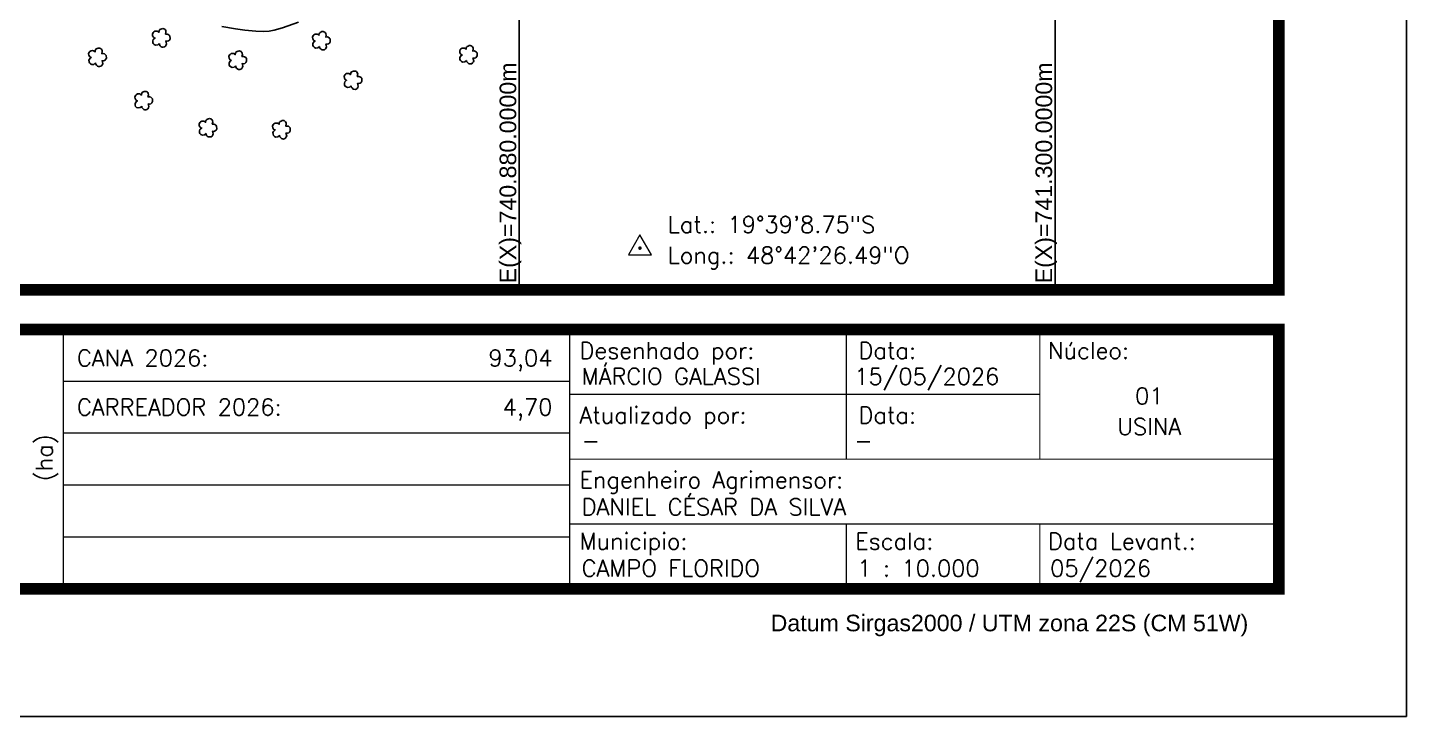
# Model space of a CAD drawing. Extents: x 739475 to 741575, y 7823618 to 7826588.
# Drawn here: x 740495 to 741575, y 7823618 to 7824158 of the extents above; entities that cross this region are included whole.
import ezdxf
from ezdxf.enums import TextEntityAlignment as Align

# ---------------------------------------------------------------- set-up
doc = ezdxf.new("R2010")
doc.units = 0
doc.linetypes.add('CONTINUO', pattern=[0])
doc.linetypes.add('LIN0', pattern=[0])
for name, color, linetype in [('0114001342', 1, 'Continuous'), ('_SIMBOLO ARVORE', 118, 'Continuous'), ('MALHA', 8, 'Continuous'), ('MARGEM', 5, 'Continuous'), ('TEXTO', 7, 'Continuous')]:
    doc.layers.add(name, color=color, linetype=linetype)
doc.styles.add('marcelo', font='arial.ttf')
doc.styles.add('Simplex', font='simplex.shx')
doc.styles.get("Standard").update_dxf_attribs({"font": 'arial.ttf'})

msp = doc.modelspace()

# ---------------------------------------------------------------- linework, layer by layer
at = {"color": 8}
for p, q in [((741300, 7823952.1), (741300, 7826226.8)), ((740880, 7823952.1), (740880, 7824257.3))]:
    msp.add_line(p, q, dxfattribs=at)
at = {"layer": '0114001342', "linetype": 'CONTINUO'}
msp.add_lwpolyline([(740707, 7824161.8), (740694.5, 7824157.3), (740687.8, 7824155.4), (740684.1, 7824154.8), (740679.4, 7824154.4), (740673.4, 7824154.6), (740664.8, 7824155.6), (740657.6, 7824156.5), (740646.8, 7824158.5)], dxfattribs=at)
at = {"layer": '_SIMBOLO ARVORE', "linetype": 'CONTINUO'}
for points in [[(740597.8, 7824145, 0), (740596.6, 7824144, 0), (740595, 7824143.8, 0), (740593.9, 7824144.2, 0), (740593.1, 7824145, 0), (740592.7, 7824145.9, 0), (740592.7, 7824147.2, 0), (740593.1, 7824148.1, 0), (740593.5, 7824148.7, 0), (740594.5, 7824149.3, 0), (740593.9, 7824149.5, 0), (740593.3, 7824150, 0), (740592.6, 7824151, 0), (740592.5, 7824152.3, 0), (740593, 7824153.6, 0), (740593.5, 7824154.1, 0), (740594.4, 7824154.7, 0), (740595.4, 7824154.8, 0), (740596.2, 7824154.7, 0), (740596.8, 7824154.4, 0), (740597.5, 7824153.8, 0), (740597.7, 7824154.9, 0), (740597.9, 7824155.4, 0), (740598.4, 7824156, 0), (740599.1, 7824156.3, 0), (740599.9, 7824156.6, 0), (740600.7, 7824156.7, 0), (740601.5, 7824156.6, 0), (740602.1, 7824156.3, 0), (740602.6, 7824155.8, 0), (740603, 7824154.9, 0), (740603.1, 7824154, 0), (740602.8, 7824152.4, 0), (740603.9, 7824152.4, 0), (740604.8, 7824152.2, 0), (740605.7, 7824151.5, 0), (740606.2, 7824151, 0), (740606.3, 7824148.7, 0), (740605.8, 7824147.7, 0), (740605.1, 7824147.1, 0), (740603.9, 7824146.8, 0), (740602.9, 7824146.9, 0), (740603.5, 7824144.8, 0), (740603.2, 7824143.9, 0), (740602.6, 7824143, 0), (740602, 7824142.5, 0), (740601, 7824142.3, 0), (740600.1, 7824142.3, 0), (740599.4, 7824142.5, 0), (740598.6, 7824143.3, 0), (740598, 7824144, 0), (740597.9, 7824145.1, 0)], [(740723.3, 7824142.7, 0), (740722.1, 7824141.7, 0), (740720.5, 7824141.5, 0), (740719.4, 7824141.9, 0), (740718.6, 7824142.7, 0), (740718.2, 7824143.6, 0), (740718.1, 7824145, 0), (740718.6, 7824145.8, 0), (740719, 7824146.4, 0), (740719.9, 7824147, 0), (740719.4, 7824147.2, 0), (740718.8, 7824147.7, 0), (740718.1, 7824148.7, 0), (740718, 7824150, 0), (740718.5, 7824151.3, 0), (740719, 7824151.8, 0), (740719.9, 7824152.4, 0), (740720.9, 7824152.5, 0), (740721.7, 7824152.4, 0), (740722.3, 7824152.1, 0), (740723, 7824151.5, 0), (740723.2, 7824152.6, 0), (740723.3, 7824153.1, 0), (740723.9, 7824153.7, 0), (740724.6, 7824154, 0), (740725.3, 7824154.4, 0), (740726.2, 7824154.4, 0), (740726.9, 7824154.3, 0), (740727.6, 7824154, 0), (740728.1, 7824153.5, 0), (740728.5, 7824152.7, 0), (740728.6, 7824151.7, 0), (740728.3, 7824150.1, 0), (740729.4, 7824150.2, 0), (740730.3, 7824149.9, 0), (740731.2, 7824149.2, 0), (740731.7, 7824148.7, 0), (740731.8, 7824146.4, 0), (740731.3, 7824145.4, 0), (740730.6, 7824144.8, 0), (740729.4, 7824144.5, 0), (740728.4, 7824144.6, 0), (740728.9, 7824142.5, 0), (740728.7, 7824141.6, 0), (740728.1, 7824140.8, 0), (740727.4, 7824140.2, 0), (740726.5, 7824140, 0), (740725.6, 7824140.1, 0), (740724.9, 7824140.3, 0), (740724.1, 7824141, 0), (740723.5, 7824141.8, 0), (740723.4, 7824142.8, 0)], [(740547.9, 7824129.8, 0), (740546.6, 7824128.7, 0), (740545, 7824128.5, 0), (740543.9, 7824129, 0), (740543.1, 7824129.8, 0), (740542.8, 7824130.7, 0), (740542.7, 7824132, 0), (740543.1, 7824132.8, 0), (740543.6, 7824133.5, 0), (740544.5, 7824134.1, 0), (740543.9, 7824134.3, 0), (740543.3, 7824134.7, 0), (740542.7, 7824135.8, 0), (740542.5, 7824137, 0), (740543, 7824138.4, 0), (740543.5, 7824138.8, 0), (740544.5, 7824139.4, 0), (740545.4, 7824139.5, 0), (740546.2, 7824139.4, 0), (740546.8, 7824139.1, 0), (740547.5, 7824138.5, 0), (740547.7, 7824139.7, 0), (740547.9, 7824140.1, 0), (740548.4, 7824140.8, 0), (740549.2, 7824141.1, 0), (740549.9, 7824141.4, 0), (740550.7, 7824141.5, 0), (740551.5, 7824141.4, 0), (740552.1, 7824141, 0), (740552.6, 7824140.5, 0), (740553, 7824139.7, 0), (740553.2, 7824138.8, 0), (740552.8, 7824137.2, 0), (740553.9, 7824137.2, 0), (740554.9, 7824137, 0), (740555.8, 7824136.3, 0), (740556.2, 7824135.7, 0), (740556.4, 7824133.5, 0), (740555.8, 7824132.5, 0), (740555.1, 7824131.8, 0), (740554, 7824131.5, 0), (740553, 7824131.6, 0), (740553.5, 7824129.5, 0), (740553.3, 7824128.6, 0), (740552.7, 7824127.8, 0), (740552, 7824127.3, 0), (740551.1, 7824127, 0), (740550.1, 7824127.1, 0), (740549.4, 7824127.3, 0), (740548.6, 7824128.1, 0), (740548.1, 7824128.8, 0), (740547.9, 7824129.9, 0)], [(740657.7, 7824127.5, 0), (740656.5, 7824126.4, 0), (740654.9, 7824126.2, 0), (740653.8, 7824126.7, 0), (740653, 7824127.5, 0), (740652.6, 7824128.4, 0), (740652.5, 7824129.7, 0), (740653, 7824130.5, 0), (740653.4, 7824131.2, 0), (740654.3, 7824131.8, 0), (740653.8, 7824132, 0), (740653.2, 7824132.4, 0), (740652.5, 7824133.5, 0), (740652.4, 7824134.8, 0), (740652.9, 7824136.1, 0), (740653.4, 7824136.5, 0), (740654.3, 7824137.1, 0), (740655.3, 7824137.2, 0), (740656.1, 7824137.1, 0), (740656.7, 7824136.9, 0), (740657.4, 7824136.2, 0), (740657.6, 7824137.4, 0), (740657.7, 7824137.9, 0), (740658.3, 7824138.5, 0), (740659, 7824138.8, 0), (740659.7, 7824139.1, 0), (740660.6, 7824139.2, 0), (740661.3, 7824139.1, 0), (740662, 7824138.7, 0), (740662.4, 7824138.2, 0), (740662.9, 7824137.4, 0), (740663, 7824136.5, 0), (740662.6, 7824134.9, 0), (740663.8, 7824134.9, 0), (740664.7, 7824134.7, 0), (740665.6, 7824134, 0), (740666.1, 7824133.4, 0), (740666.2, 7824131.2, 0), (740665.7, 7824130.2, 0), (740665, 7824129.5, 0), (740663.8, 7824129.2, 0), (740662.8, 7824129.3, 0), (740663.3, 7824127.2, 0), (740663.1, 7824126.4, 0), (740662.5, 7824125.5, 0), (740661.8, 7824125, 0), (740660.9, 7824124.8, 0), (740660, 7824124.8, 0), (740659.3, 7824125, 0), (740658.5, 7824125.8, 0), (740657.9, 7824126.5, 0), (740657.8, 7824127.6, 0)], [(740838.6, 7824131.7, 0), (740837.4, 7824130.7, 0), (740835.8, 7824130.5, 0), (740834.7, 7824130.9, 0), (740833.9, 7824131.7, 0), (740833.5, 7824132.6, 0), (740833.5, 7824134, 0), (740833.9, 7824134.8, 0), (740834.3, 7824135.4, 0), (740835.3, 7824136, 0), (740834.7, 7824136.2, 0), (740834.1, 7824136.7, 0), (740833.4, 7824137.8, 0), (740833.3, 7824139, 0), (740833.8, 7824140.3, 0), (740834.3, 7824140.8, 0), (740835.2, 7824141.4, 0), (740836.2, 7824141.5, 0), (740837, 7824141.4, 0), (740837.6, 7824141.1, 0), (740838.3, 7824140.5, 0), (740838.5, 7824141.7, 0), (740838.7, 7824142.1, 0), (740839.2, 7824142.8, 0), (740839.9, 7824143, 0), (740840.7, 7824143.4, 0), (740841.5, 7824143.4, 0), (740842.3, 7824143.3, 0), (740842.9, 7824143, 0), (740843.4, 7824142.5, 0), (740843.8, 7824141.7, 0), (740843.9, 7824140.8, 0), (740843.6, 7824139.1, 0), (740844.7, 7824139.2, 0), (740845.6, 7824138.9, 0), (740846.5, 7824138.2, 0), (740847, 7824137.7, 0), (740847.1, 7824135.5, 0), (740846.6, 7824134.5, 0), (740845.9, 7824133.8, 0), (740844.7, 7824133.5, 0), (740843.7, 7824133.6, 0), (740844.3, 7824131.5, 0), (740844, 7824130.6, 0), (740843.4, 7824129.8, 0), (740842.8, 7824129.2, 0), (740841.8, 7824129, 0), (740840.9, 7824129.1, 0), (740840.2, 7824129.3, 0), (740839.4, 7824130.1, 0), (740838.8, 7824130.8, 0), (740838.7, 7824131.8, 0)], [(740748.1, 7824111.8, 0), (740746.9, 7824110.8, 0), (740745.3, 7824110.6, 0), (740744.2, 7824111.1, 0), (740743.4, 7824111.8, 0), (740743, 7824112.7, 0), (740742.9, 7824114.1, 0), (740743.4, 7824114.9, 0), (740743.8, 7824115.5, 0), (740744.7, 7824116.2, 0), (740744.2, 7824116.3, 0), (740743.6, 7824116.8, 0), (740742.9, 7824117.9, 0), (740742.8, 7824119.1, 0), (740743.3, 7824120.4, 0), (740743.8, 7824120.9, 0), (740744.7, 7824121.5, 0), (740745.7, 7824121.6, 0), (740746.5, 7824121.5, 0), (740747.1, 7824121.2, 0), (740747.8, 7824120.6, 0), (740748, 7824121.8, 0), (740748.1, 7824122.2, 0), (740748.6, 7824122.9, 0), (740749.4, 7824123.1, 0), (740750.1, 7824123.5, 0), (740751, 7824123.5, 0), (740751.7, 7824123.4, 0), (740752.4, 7824123.1, 0), (740752.8, 7824122.6, 0), (740753.3, 7824121.8, 0), (740753.4, 7824120.9, 0), (740753, 7824119.3, 0), (740754.2, 7824119.3, 0), (740755.1, 7824119, 0), (740756, 7824118.4, 0), (740756.5, 7824117.8, 0), (740756.6, 7824115.6, 0), (740756.1, 7824114.6, 0), (740755.3, 7824113.9, 0), (740754.2, 7824113.6, 0), (740753.2, 7824113.7, 0), (740753.7, 7824111.6, 0), (740753.5, 7824110.7, 0), (740752.9, 7824109.9, 0), (740752.2, 7824109.4, 0), (740751.3, 7824109.1, 0), (740750.4, 7824109.2, 0), (740749.7, 7824109.4, 0), (740748.9, 7824110.2, 0), (740748.3, 7824110.9, 0), (740748.2, 7824112, 0)], [(740584.1, 7824095.8, 0), (740582.9, 7824094.8, 0), (740581.3, 7824094.6, 0), (740580.1, 7824095, 0), (740579.3, 7824095.8, 0), (740579, 7824096.7, 0), (740578.9, 7824098.1, 0), (740579.4, 7824098.9, 0), (740579.8, 7824099.5, 0), (740580.7, 7824100.1, 0), (740580.1, 7824100.3, 0), (740579.6, 7824100.8, 0), (740578.9, 7824101.9, 0), (740578.8, 7824103.1, 0), (740579.3, 7824104.4, 0), (740579.8, 7824104.9, 0), (740580.7, 7824105.5, 0), (740581.7, 7824105.6, 0), (740582.5, 7824105.5, 0), (740583.1, 7824105.2, 0), (740583.8, 7824104.6, 0), (740584, 7824105.8, 0), (740584.1, 7824106.2, 0), (740584.6, 7824106.9, 0), (740585.4, 7824107.1, 0), (740586.1, 7824107.5, 0), (740586.9, 7824107.5, 0), (740587.7, 7824107.4, 0), (740588.4, 7824107.1, 0), (740588.8, 7824106.6, 0), (740589.2, 7824105.8, 0), (740589.4, 7824104.9, 0), (740589, 7824103.2, 0), (740590.2, 7824103.3, 0), (740591.1, 7824103, 0), (740592, 7824102.3, 0), (740592.5, 7824101.8, 0), (740592.6, 7824099.6, 0), (740592.1, 7824098.6, 0), (740591.3, 7824097.9, 0), (740590.2, 7824097.6, 0), (740589.2, 7824097.7, 0), (740589.7, 7824095.6, 0), (740589.5, 7824094.7, 0), (740588.9, 7824093.9, 0), (740588.2, 7824093.3, 0), (740587.3, 7824093.1, 0), (740586.4, 7824093.2, 0), (740585.7, 7824093.4, 0), (740584.9, 7824094.2, 0), (740584.3, 7824094.9, 0), (740584.1, 7824095.9, 0)], [(740634.5, 7824074.5, 0), (740633.2, 7824073.4, 0), (740631.6, 7824073.3, 0), (740630.5, 7824073.7, 0), (740629.7, 7824074.5, 0), (740629.4, 7824075.4, 0), (740629.3, 7824076.7, 0), (740629.7, 7824077.6, 0), (740630.2, 7824078.2, 0), (740631.1, 7824078.8, 0), (740630.5, 7824079, 0), (740629.9, 7824079.5, 0), (740629.2, 7824080.5, 0), (740629.1, 7824081.8, 0), (740629.6, 7824083.1, 0), (740630.1, 7824083.6, 0), (740631.1, 7824084.1, 0), (740632, 7824084.3, 0), (740632.8, 7824084.2, 0), (740633.4, 7824083.9, 0), (740634.1, 7824083.3, 0), (740634.3, 7824084.4, 0), (740634.5, 7824084.9, 0), (740635, 7824085.5, 0), (740635.7, 7824085.8, 0), (740636.5, 7824086.1, 0), (740637.3, 7824086.2, 0), (740638.1, 7824086.1, 0), (740638.7, 7824085.7, 0), (740639.2, 7824085.2, 0), (740639.6, 7824084.4, 0), (740639.8, 7824083.5, 0), (740639.4, 7824081.9, 0), (740640.5, 7824081.9, 0), (740641.5, 7824081.7, 0), (740642.3, 7824081, 0), (740642.8, 7824080.4, 0), (740643, 7824078.2, 0), (740642.4, 7824077.2, 0), (740641.7, 7824076.6, 0), (740640.5, 7824076.2, 0), (740639.5, 7824076.3, 0), (740640.1, 7824074.3, 0), (740639.8, 7824073.4, 0), (740639.2, 7824072.5, 0), (740638.6, 7824072, 0), (740637.6, 7824071.8, 0), (740636.7, 7824071.8, 0), (740636, 7824072, 0), (740635.2, 7824072.8, 0), (740634.7, 7824073.5, 0), (740634.5, 7824074.6, 0)], [(740692, 7824073, 0), (740690.8, 7824071.9, 0), (740689.2, 7824071.7, 0), (740688.1, 7824072.2, 0), (740687.3, 7824073, 0), (740687, 7824073.9, 0), (740686.9, 7824075.2, 0), (740687.3, 7824076, 0), (740687.8, 7824076.7, 0), (740688.7, 7824077.3, 0), (740688.1, 7824077.5, 0), (740687.5, 7824077.9, 0), (740686.8, 7824079, 0), (740686.7, 7824080.3, 0), (740687.2, 7824081.6, 0), (740687.7, 7824082, 0), (740688.6, 7824082.6, 0), (740689.6, 7824082.7, 0), (740690.4, 7824082.6, 0), (740691, 7824082.3, 0), (740691.7, 7824081.7, 0), (740691.9, 7824082.9, 0), (740692.1, 7824083.4, 0), (740692.6, 7824084, 0), (740693.3, 7824084.3, 0), (740694.1, 7824084.6, 0), (740694.9, 7824084.7, 0), (740695.7, 7824084.6, 0), (740696.3, 7824084.2, 0), (740696.8, 7824083.7, 0), (740697.2, 7824082.9, 0), (740697.4, 7824082, 0), (740697, 7824080.4, 0), (740698.1, 7824080.4, 0), (740699, 7824080.2, 0), (740699.9, 7824079.5, 0), (740700.4, 7824078.9, 0), (740700.5, 7824076.7, 0), (740700, 7824075.7, 0), (740699.3, 7824075, 0), (740698.1, 7824074.7, 0), (740697.1, 7824074.8, 0), (740697.7, 7824072.7, 0), (740697.4, 7824071.8, 0), (740696.8, 7824071, 0), (740696.2, 7824070.5, 0), (740695.2, 7824070.2, 0), (740694.3, 7824070.3, 0), (740693.6, 7824070.5, 0), (740692.8, 7824071.3, 0), (740692.3, 7824072, 0), (740692.1, 7824073.1, 0)]]:
    msp.add_polyline3d(points, dxfattribs=at)
at = {"layer": 'MARGEM', "color": 174, "linetype": 'LIN0', "flags": 128}
msp.add_lwpolyline([(741575.3, 7823617.7), (741575.3, 7826587.7), (739475.3, 7826587.7), (739475.3, 7823617.7)], close=True, dxfattribs=at)
at = {"layer": 'MARGEM', "color": 174, "linetype": 'LIN0', "const_width": 9.09, "flags": 128}
for points in [[(741475.3, 7823952.1), (741475.3, 7826487.7), (739575.3, 7826487.7), (739575.3, 7823952.1)], [(739575.3, 7823921), (741475.3, 7823921), (741475.3, 7823717.7), (739575.3, 7823717.7)]]:
    msp.add_lwpolyline(points, close=True, dxfattribs=at)
at = {"layer": 'MARGEM', "color": 174, "linetype": 'LIN0', "const_width": 1.01, "flags": 128}
for points in [[(740522.7, 7823921), (740522.7, 7823720.2)], [(740919.4, 7823921), (740919.4, 7823720.2)], [(741136.3, 7823819.3), (741136.3, 7823921)], [(741288, 7823819.3), (741288, 7823921)], [(740522.7, 7823880.3), (740919.4, 7823880.3)], [(740919.4, 7823870.2), (741288, 7823870.2)], [(740522.7, 7823839.7), (740919.4, 7823839.7)], [(740919.4, 7823819.3), (741475.5, 7823819.3)], [(740522.7, 7823799), (740919.4, 7823799)], [(740919.4, 7823768.5), (741475.4, 7823768.5)], [(741136.3, 7823768.5), (741136.3, 7823718.1)], [(741288, 7823768.5), (741288, 7823718.1)], [(740522.7, 7823758.3), (740919.4, 7823758.3)]]:
    msp.add_lwpolyline(points, dxfattribs=at)
at = {"layer": 'TEXTO', "color": 7, "lineweight": 9, "flags": 128}
msp.add_lwpolyline([(740965.6, 7823979.5), (740983.7, 7823979.5), (740974.6, 7823995.2)], close=True, dxfattribs=at)
at = {"layer": 'TEXTO', "color": 7, "lineweight": 9, "const_width": 1.41, "flags": 128}
msp.add_lwpolyline([(740973.9, 7823984.7, -1), (740975.3, 7823984.7, -1)], format="xyb", close=True, dxfattribs=at)

# ---------------------------------------------------------------- texts
at = {"layer": 'MALHA'}
for s, p in [('E(X)=740.880.0000m', (740871.1, 7824130.2)), ('E(X)=741.300.0000m', (741291.1, 7824130.2))]:
    msp.add_text(s, height=13, rotation=90, dxfattribs=at).set_placement(p, align=Align.MIDDLE_RIGHT)
at = {"layer": 'MARGEM', "color": 7, "linetype": 'Continuous', "style": 'Simplex'}
for s, p in [('CANA 2026:', (740533.3, 7823905.1)), ('MÁRCIO GALASSI', (740928.9, 7823890.7)), ('15/05/2026', (741142.6, 7823890.6)), ('CARREADOR 2026:', (740533.3, 7823866.6)), ('-', (740928.9, 7823840.3)), ('-', (741142.6, 7823840.3)), ('DANIEL CÉSAR DA SILVA', (740928.9, 7823788.4)), ('CAMPO FLORIDO', (740928.9, 7823740.3)), ('1 : 10.000', (741145, 7823740.3)), ('05/2026', (741296.1, 7823740.3))]:
    msp.add_text(s, height=13, dxfattribs=at).set_placement(p, align=Align.TOP_LEFT)
for s, p in [('93,04', (740906, 7823905.1)), ('4,70', (740906, 7823866.6))]:
    msp.add_text(s, height=13, dxfattribs=at).set_placement(p, align=Align.TOP_RIGHT)
at = {"layer": 'MARGEM', "color": 7, "linetype": 'Continuous', "lineweight": 9}
for s, style, p in [('Desenhado por:', 'Simplex', (740927.2, 7823910.9)), ('Data:', 'Simplex', (741145.9, 7823910.9)), ('Núcleo:', 'Simplex', (741294.4, 7823910.9)), ('Atualizado por:', 'Simplex', (740927.2, 7823860.3)), ('Data:', 'Simplex', (741145.9, 7823860.3)), ('Engenheiro Agrimensor:', 'Simplex', (740927.2, 7823809.6)), ('Municipio:', 'Simplex', (740927.2, 7823761.5)), ('Escala:', 'Simplex', (741143.3, 7823761.5)), ('Data Levant.:', 'Simplex', (741294.4, 7823761.5)), ('Datum Sirgas2000 / UTM zona 22S (CM 51W)', 'marcelo', (741077, 7823697.4))]:
    msp.add_text(s, height=13, dxfattribs=dict(at, style=style)).set_placement(p, align=Align.TOP_LEFT)
at = {"layer": 'MARGEM', "color": 7, "linetype": 'Continuous', "style": 'Simplex'}
for s, p in [('01', (741373.8, 7823868.8)), ('USINA', (741373.8, 7823844.8))]:
    msp.add_text(s, height=13, dxfattribs=at).set_placement(p, align=Align.MIDDLE_CENTER)
msp.add_text('(ha)', height=13, rotation=90, dxfattribs=at).set_placement((740507.7, 7823820.4), align=Align.MIDDLE_CENTER)
at = {"layer": 'TEXTO', "linetype": 'ByBlock', "style": 'Simplex'}
for s, p in [('Lat.: 19°39\'8.75"S', (740996.4, 7823996.7, 656.8)), ('Long.: 48°42\'26.49"O', (740996.4, 7823972.6, 656.8))]:
    msp.add_text(s, height=13, dxfattribs=at).set_placement(p)

doc.saveas('drawing.dxf')
